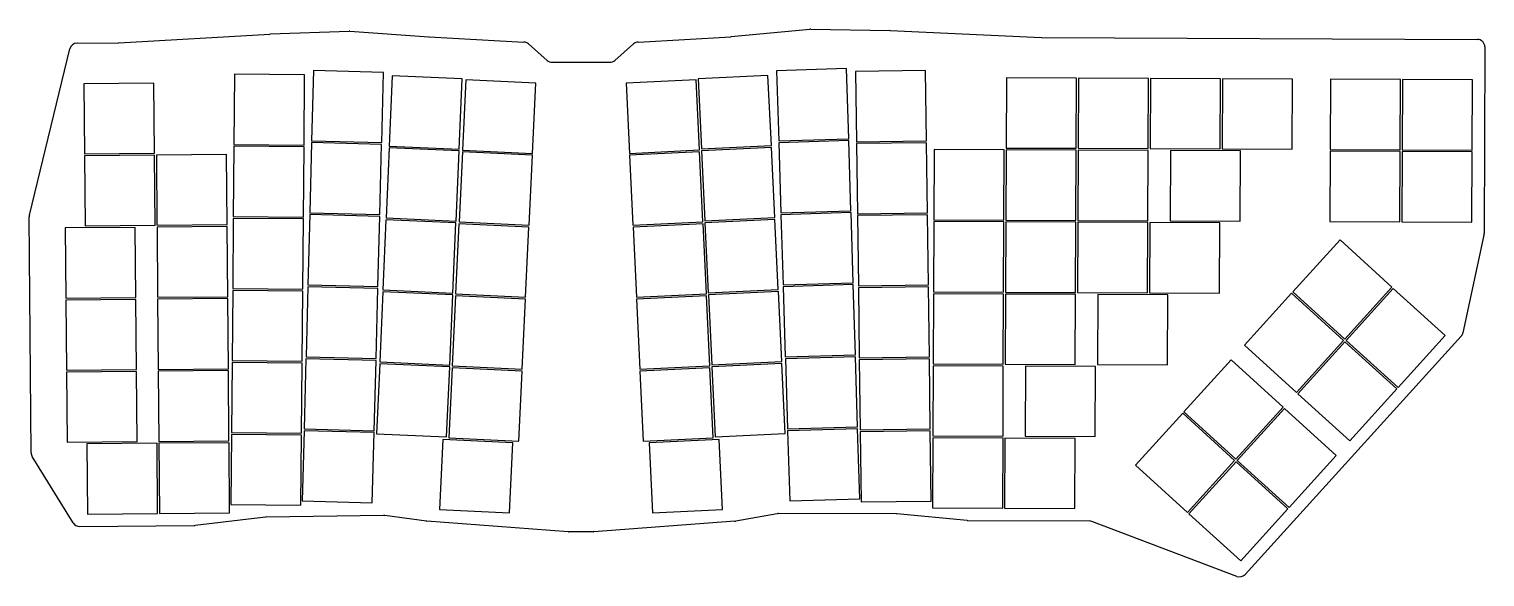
# Model space of a CAD drawing. Header units: millimetres. Extents: x 17 to 402, y -226 to -81.
import ezdxf

# ---------------------------------------------------------------- set-up
doc = ezdxf.new("R2010")
doc.units = ezdxf.units.MM

msp = doc.modelspace()

# ---------------------------------------------------------------- linework, layer by layer
for p, q in [((202.89, -82.76), (223.73, -80.79)), ((223.96, -80.78), (244.9, -81.15)), ((29.77, -84.49), (40.69, -84.4)), ((40.79, -84.39), (80.81, -82.07)), ((80.85, -82.06), (101.79, -81.27)), ((102.01, -81.28), (122.91, -82.83)), ((122.95, -82.84), (148.01, -84.2)), ((149.23, -84.7), (154.15, -89.04)), ((172.14, -89.03), (177.07, -84.69)), ((178.27, -84.19), (202.82, -82.77)), ((244.96, -81.15), (285.02, -82.97)), ((285.11, -82.97), (400.36, -83.48)), ((17.15, -129.94), (27.84, -86.02)), ((402.35, -85.49), (402.14, -134.85)), ((92.35, -91.75), (91.86, -110.29)), ((110.89, -92.23), (92.35, -91.75)), ((110.41, -110.77), (110.89, -92.23)), ((155.48, -89.53), (170.82, -89.53)), ((233.44, -91.21), (214.9, -91.78)), ((214.9, -91.78), (215.47, -110.32)), ((234.01, -109.75), (233.44, -91.21)), ((254.34, -91.75), (235.79, -91.99)), ((235.79, -91.99), (236.04, -110.54)), ((254.59, -110.3), (254.34, -91.75)), ((50.11, -95.04), (31.56, -95.2)), ((31.56, -95.2), (31.72, -113.75)), ((50.27, -113.59), (50.11, -95.04)), ((71.46, -92.71), (71.3, -111.26)), ((90.01, -92.87), (71.46, -92.71)), ((89.85, -111.42), (90.01, -92.87)), ((113.19, -93.15), (112.38, -111.68)), ((131.73, -93.95), (113.19, -93.15)), ((130.92, -112.49), (131.73, -93.95)), ((132.67, -94.21), (131.78, -112.74)), ((151.2, -95.1), (132.67, -94.21)), ((150.31, -113.63), (151.2, -95.1)), ((193.62, -94.2), (175.09, -95.09)), ((175.09, -95.09), (175.98, -113.62)), ((194.51, -112.73), (193.62, -94.2)), ((212.63, -93.03), (194.11, -93.92)), ((194.11, -93.92), (195, -112.45)), ((213.52, -111.56), (212.63, -93.03)), ((275.74, -93.66), (275.66, -112.21)), ((294.29, -93.74), (275.74, -93.66)), ((294.21, -112.29), (294.29, -93.74)), ((294.79, -93.74), (294.71, -112.29)), ((313.34, -93.82), (294.79, -93.74)), ((313.26, -112.37), (313.34, -93.82)), ((313.84, -93.82), (313.76, -112.37)), ((332.39, -93.91), (313.84, -93.82)), ((332.31, -112.45), (332.39, -93.91)), ((332.89, -93.91), (332.81, -112.46)), ((351.44, -93.99), (332.89, -93.91)), ((351.36, -112.54), (351.44, -93.99)), ((361.47, -94.03), (361.39, -112.58)), ((380.02, -94.11), (361.47, -94.03)), ((379.94, -112.66), (380.02, -94.11)), ((380.52, -94.12), (380.44, -112.66)), ((399.07, -94.2), (380.52, -94.12)), ((398.99, -112.75), (399.07, -94.2)), ((71.3, -111.26), (89.85, -111.42)), ((91.85, -110.79), (91.36, -129.33)), ((110.39, -111.27), (91.85, -110.79)), ((91.86, -110.29), (110.41, -110.77)), ((109.91, -129.82), (110.39, -111.27)), ((112.38, -111.68), (130.92, -112.49)), ((195, -112.45), (213.52, -111.56)), ((215.47, -110.32), (234.01, -109.75)), ((234.03, -110.25), (215.48, -110.82)), ((215.48, -110.82), (216.05, -129.36)), ((234.59, -128.79), (234.03, -110.25)), ((236.04, -110.54), (254.59, -110.3)), ((254.59, -110.8), (236.04, -111.04)), ((236.04, -111.04), (236.29, -129.59)), ((254.84, -129.35), (254.59, -110.8)), ((31.72, -113.75), (50.27, -113.59)), ((50.27, -114.09), (31.72, -114.25)), ((31.72, -114.25), (31.89, -132.8)), ((50.43, -132.64), (50.27, -114.09)), ((69.32, -113.92), (50.77, -114.09)), ((50.77, -114.09), (50.93, -132.64)), ((69.48, -132.47), (69.32, -113.92)), ((71.3, -111.76), (71.13, -130.31)), ((89.85, -111.92), (71.3, -111.76)), ((89.68, -130.47), (89.85, -111.92)), ((112.36, -112.18), (111.55, -130.71)), ((130.89, -112.99), (112.36, -112.18)), ((130.09, -131.52), (130.89, -112.99)), ((131.76, -113.23), (130.87, -131.76)), ((150.29, -114.12), (131.76, -113.23)), ((131.78, -112.74), (150.31, -113.63)), ((149.4, -132.65), (150.29, -114.12)), ((175.98, -113.62), (194.51, -112.73)), ((194.53, -113.23), (176, -114.12)), ((176, -114.12), (176.89, -132.64)), ((195.42, -131.75), (194.53, -113.23)), ((213.55, -112.06), (195.02, -112.95)), ((195.02, -112.95), (195.91, -131.48)), ((214.44, -130.59), (213.55, -112.06)), ((256.61, -112.62), (256.53, -131.17)), ((275.16, -112.71), (256.61, -112.62)), ((275.08, -131.26), (275.16, -112.71)), ((275.66, -112.71), (275.58, -131.26)), ((275.66, -112.21), (294.21, -112.29)), ((294.21, -112.79), (275.66, -112.71)), ((294.13, -131.34), (294.21, -112.79)), ((294.71, -112.79), (294.63, -131.34)), ((294.71, -112.29), (313.26, -112.37)), ((313.26, -112.87), (294.71, -112.79)), ((313.18, -131.42), (313.26, -112.87)), ((313.76, -112.37), (332.31, -112.45)), ((319.12, -112.9), (319.04, -131.45)), ((337.67, -112.98), (319.12, -112.9)), ((332.81, -112.46), (351.36, -112.54)), ((337.59, -131.53), (337.67, -112.98)), ((361.38, -113.08), (361.3, -131.63)), ((379.93, -113.16), (361.38, -113.08)), ((361.39, -112.58), (379.94, -112.66)), ((379.85, -131.71), (379.93, -113.16)), ((380.43, -113.16), (380.35, -131.71)), ((398.98, -113.25), (380.43, -113.16)), ((380.44, -112.66), (398.99, -112.75)), ((398.9, -131.8), (398.98, -113.25)), ((17.63, -192.77), (17.09, -130.43)), ((71.13, -130.81), (70.97, -149.36)), ((71.13, -130.31), (89.68, -130.47)), ((89.68, -130.97), (71.13, -130.81)), ((89.52, -149.52), (89.68, -130.97)), ((91.35, -129.83), (90.86, -148.38)), ((109.89, -130.32), (91.35, -129.83)), ((91.36, -129.33), (109.91, -129.82)), ((109.41, -148.86), (109.89, -130.32)), ((111.55, -130.71), (130.09, -131.52)), ((195.91, -131.48), (214.44, -130.59)), ((216.05, -129.36), (234.59, -128.79)), ((234.61, -129.29), (216.07, -129.86)), ((216.07, -129.86), (216.63, -148.4)), ((235.17, -147.84), (234.61, -129.29)), ((236.29, -129.59), (254.84, -129.35)), ((254.84, -129.85), (236.29, -130.09)), ((236.29, -130.09), (236.54, -148.64)), ((255.08, -148.4), (254.84, -129.85)), ((45.18, -133.19), (26.63, -133.35)), ((26.63, -133.35), (26.79, -151.9)), ((31.89, -132.8), (50.43, -132.64)), ((45.34, -151.74), (45.18, -133.19)), ((50.93, -132.64), (69.48, -132.47)), ((69.49, -132.97), (50.94, -133.14)), ((50.94, -133.14), (51.1, -151.68)), ((69.65, -151.52), (69.49, -132.97)), ((111.53, -131.21), (110.72, -149.74)), ((130.06, -132.02), (111.53, -131.21)), ((129.25, -150.55), (130.06, -132.02)), ((130.84, -132.26), (129.95, -150.79)), ((149.37, -133.15), (130.84, -132.26)), ((130.87, -131.76), (149.4, -132.65)), ((148.48, -151.68), (149.37, -133.15)), ((176.89, -132.64), (195.42, -131.75)), ((195.45, -132.25), (176.92, -133.14)), ((176.92, -133.14), (177.81, -151.67)), ((196.34, -150.78), (195.45, -132.25)), ((214.46, -131.09), (195.93, -131.98)), ((195.93, -131.98), (196.82, -150.51)), ((215.35, -149.62), (214.46, -131.09)), ((256.53, -131.67), (256.45, -150.22)), ((256.53, -131.17), (275.08, -131.26)), ((275.08, -131.76), (256.53, -131.67)), ((275, -150.31), (275.08, -131.76)), ((275.58, -131.76), (275.5, -150.31)), ((275.58, -131.26), (294.13, -131.34)), ((294.13, -131.84), (275.58, -131.76)), ((294.05, -150.39), (294.13, -131.84)), ((294.63, -131.84), (294.55, -150.39)), ((294.63, -131.34), (313.18, -131.42)), ((313.18, -131.92), (294.63, -131.84)), ((313.1, -150.47), (313.18, -131.92)), ((313.68, -131.92), (313.6, -150.47)), ((332.23, -132), (313.68, -131.92)), ((319.04, -131.45), (337.59, -131.53)), ((332.15, -150.55), (332.23, -132)), ((361.3, -131.63), (379.85, -131.71)), ((380.35, -131.71), (398.9, -131.8)), ((364.02, -136.52), (351.54, -150.25)), ((377.75, -148.99), (364.02, -136.52)), ((402.09, -135.26), (396.55, -161.05)), ((70.96, -149.86), (70.8, -168.41)), ((89.51, -150.02), (70.96, -149.86)), ((70.97, -149.36), (89.52, -149.52)), ((89.35, -168.57), (89.51, -150.02)), ((90.85, -148.88), (90.37, -167.42)), ((109.39, -149.36), (90.85, -148.88)), ((90.86, -148.38), (109.41, -148.86)), ((108.91, -167.9), (109.39, -149.36)), ((110.7, -150.24), (109.89, -168.77)), ((129.23, -151.05), (110.7, -150.24)), ((110.72, -149.74), (129.25, -150.55)), ((196.82, -150.51), (215.35, -149.62)), ((215.38, -150.12), (196.85, -151.01)), ((216.27, -168.65), (215.38, -150.12)), ((216.63, -148.4), (235.17, -147.84)), ((235.19, -148.33), (216.65, -148.9)), ((216.65, -148.9), (217.21, -167.44)), ((235.76, -166.88), (235.19, -148.33)), ((236.54, -148.64), (255.08, -148.4)), ((255.09, -148.9), (236.54, -149.14)), ((236.54, -149.14), (236.79, -167.69)), ((255.33, -167.44), (255.09, -148.9)), ((256.45, -150.22), (275, -150.31)), ((351.54, -150.25), (365.28, -162.72)), ((365.28, -162.72), (377.75, -148.99)), ((378.12, -149.33), (365.65, -163.06)), ((391.85, -161.8), (378.12, -149.33)), ((26.79, -151.9), (45.34, -151.74)), ((45.34, -152.24), (26.79, -152.4)), ((26.79, -152.4), (26.96, -170.95)), ((45.5, -170.78), (45.34, -152.24)), ((51.1, -151.68), (69.65, -151.52)), ((69.65, -152.02), (51.1, -152.18)), ((51.1, -152.18), (51.27, -170.73)), ((69.82, -170.57), (69.65, -152.02)), ((128.42, -169.58), (129.23, -151.05)), ((129.93, -151.29), (129.04, -169.82)), ((148.46, -152.18), (129.93, -151.29)), ((129.95, -150.79), (148.48, -151.68)), ((147.57, -170.71), (148.46, -152.18)), ((177.81, -151.67), (196.34, -150.78)), ((196.36, -151.28), (177.83, -152.17)), ((177.83, -152.17), (178.72, -170.7)), ((197.25, -169.81), (196.36, -151.28)), ((196.85, -151.01), (197.74, -169.54)), ((256.44, -150.72), (256.36, -169.27)), ((274.99, -150.81), (256.44, -150.72)), ((274.91, -169.36), (274.99, -150.81)), ((275.49, -150.81), (275.41, -169.36)), ((294.04, -150.89), (275.49, -150.81)), ((275.5, -150.31), (294.05, -150.39)), ((293.96, -169.44), (294.04, -150.89)), ((294.55, -150.39), (313.1, -150.47)), ((299.91, -150.91), (299.82, -169.46)), ((318.46, -150.99), (299.91, -150.91)), ((313.6, -150.47), (332.15, -150.55)), ((318.37, -169.54), (318.46, -150.99)), ((351.21, -150.62), (338.74, -164.35)), ((364.94, -163.09), (351.21, -150.62)), ((379.38, -175.53), (391.85, -161.8)), ((338.74, -164.35), (352.47, -176.82)), ((338.88, -224.94), (396.08, -161.98)), ((352.47, -176.82), (364.94, -163.09)), ((365.31, -163.43), (352.84, -177.16)), ((379.04, -175.9), (365.31, -163.43)), ((365.65, -163.06), (379.38, -175.53)), ((70.8, -168.91), (70.64, -187.46)), ((70.8, -168.41), (89.35, -168.57)), ((89.35, -169.07), (70.8, -168.91)), ((89.18, -187.62), (89.35, -169.07)), ((90.35, -167.92), (89.87, -186.46)), ((108.9, -168.4), (90.35, -167.92)), ((90.37, -167.42), (108.91, -167.9)), ((108.41, -186.95), (108.9, -168.4)), ((109.87, -169.27), (109.06, -187.81)), ((128.4, -170.08), (109.87, -169.27)), ((109.89, -168.77), (128.42, -169.58)), ((197.74, -169.54), (216.27, -168.65)), ((216.29, -169.15), (197.76, -170.04)), ((217.18, -187.68), (216.29, -169.15)), ((217.21, -167.44), (235.76, -166.88)), ((235.77, -167.38), (217.23, -167.94)), ((217.23, -167.94), (217.8, -186.48)), ((236.34, -185.92), (235.77, -167.38)), ((236.79, -167.69), (255.33, -167.44)), ((255.34, -167.94), (236.79, -168.19)), ((236.79, -168.19), (237.04, -186.74)), ((255.58, -186.49), (255.34, -167.94)), ((256.36, -169.27), (274.91, -169.36)), ((275.41, -169.36), (293.96, -169.44)), ((299.82, -169.46), (318.37, -169.54)), ((335.2, -168.25), (322.72, -181.98)), ((348.93, -180.72), (335.2, -168.25)), ((26.96, -170.95), (45.5, -170.78)), ((45.51, -171.28), (26.96, -171.45)), ((26.96, -171.45), (27.12, -190)), ((45.67, -189.83), (45.51, -171.28)), ((51.27, -170.73), (69.82, -170.57)), ((69.82, -171.07), (51.27, -171.23)), ((51.27, -171.23), (51.43, -189.78)), ((69.98, -189.62), (69.82, -171.07)), ((127.59, -188.61), (128.4, -170.08)), ((129.02, -170.32), (128.13, -188.85)), ((147.54, -171.21), (129.02, -170.32)), ((129.04, -169.82), (147.57, -170.71)), ((146.65, -189.74), (147.54, -171.21)), ((178.72, -170.7), (197.25, -169.81)), ((197.27, -170.31), (178.75, -171.2)), ((178.75, -171.2), (179.64, -189.73)), ((198.16, -188.84), (197.27, -170.31)), ((197.76, -170.04), (198.65, -188.57)), ((256.36, -169.77), (256.28, -188.32)), ((274.91, -169.86), (256.36, -169.77)), ((274.83, -188.4), (274.91, -169.86)), ((280.77, -169.88), (280.69, -188.43)), ((299.32, -169.96), (280.77, -169.88)), ((299.24, -188.51), (299.32, -169.96)), ((352.84, -177.16), (366.57, -189.63)), ((366.57, -189.63), (379.04, -175.9)), ((336.46, -194.45), (348.93, -180.72)), ((349.3, -181.05), (336.83, -194.79)), ((363.03, -193.53), (349.3, -181.05)), ((322.39, -182.35), (309.92, -196.08)), ((336.12, -194.82), (322.39, -182.35)), ((322.72, -181.98), (336.46, -194.45)), ((70.63, -187.96), (70.47, -206.5)), ((89.18, -188.12), (70.63, -187.96)), ((70.64, -187.46), (89.18, -187.62)), ((89.02, -206.67), (89.18, -188.12)), ((89.85, -186.96), (89.37, -205.51)), ((108.4, -187.45), (89.85, -186.96)), ((89.87, -186.46), (108.41, -186.95)), ((107.91, -205.99), (108.4, -187.45)), ((109.06, -187.81), (127.59, -188.61)), ((198.65, -188.57), (217.18, -187.68)), ((217.8, -186.48), (236.34, -185.92)), ((236.35, -186.42), (217.81, -186.98)), ((217.81, -186.98), (218.38, -205.52)), ((236.92, -204.96), (236.35, -186.42)), ((237.04, -186.74), (255.58, -186.49)), ((255.59, -186.99), (237.04, -187.24)), ((237.04, -187.24), (237.28, -205.78)), ((255.83, -205.54), (255.59, -186.99)), ((256.28, -188.32), (274.83, -188.4)), ((280.69, -188.43), (299.24, -188.51)), ((27.12, -190), (45.67, -189.83)), ((50.94, -190.29), (32.39, -190.45)), ((32.39, -190.45), (32.55, -209)), ((51.1, -208.84), (50.94, -190.29)), ((51.43, -189.78), (69.98, -189.62)), ((69.99, -190.12), (51.44, -190.28)), ((51.44, -190.28), (51.6, -208.83)), ((70.15, -208.67), (69.99, -190.12)), ((126.6, -189.27), (125.71, -207.8)), ((145.13, -190.16), (126.6, -189.27)), ((128.13, -188.85), (146.65, -189.74)), ((144.24, -208.69), (145.13, -190.16)), ((179.64, -189.73), (198.16, -188.84)), ((199.69, -189.27), (181.16, -190.16)), ((181.16, -190.16), (182.05, -208.68)), ((200.58, -207.79), (199.69, -189.27)), ((256.28, -188.82), (256.2, -207.37)), ((274.83, -188.9), (256.28, -188.82)), ((274.75, -207.45), (274.83, -188.9)), ((275.33, -188.91), (275.25, -207.46)), ((293.88, -188.99), (275.33, -188.91)), ((293.8, -207.54), (293.88, -188.99)), ((28.74, -211.32), (17.93, -193.8)), ((309.92, -196.08), (323.65, -208.55)), ((323.65, -208.55), (336.12, -194.82)), ((336.49, -195.16), (324.02, -208.89)), ((350.22, -207.63), (336.49, -195.16)), ((336.83, -194.79), (350.56, -207.26)), ((350.56, -207.26), (363.03, -193.53)), ((70.47, -206.5), (89.02, -206.67)), ((89.37, -205.51), (107.91, -205.99)), ((125.71, -207.8), (144.24, -208.69)), ((182.05, -208.68), (200.58, -207.79)), ((218.38, -205.52), (236.92, -204.96)), ((237.28, -205.78), (255.83, -205.54)), ((256.2, -207.37), (274.75, -207.45)), ((275.25, -207.46), (293.8, -207.54)), ((337.75, -221.36), (350.22, -207.63)), ((32.55, -209), (51.1, -208.84)), ((51.6, -208.83), (70.15, -208.67)), ((79.62, -209.85), (61.01, -211.99)), ((110.92, -209.33), (79.81, -209.83)), ((122.25, -210.89), (111.23, -209.35)), ((159.72, -213.69), (122.38, -210.9)), ((203.88, -210.89), (166.57, -213.68)), ((215.05, -208.9), (204.08, -210.87)), ((246.51, -208.91), (215.41, -208.87)), ((265.37, -210.66), (246.69, -208.92)), ((265.55, -210.66), (297.67, -210.8)), ((336.7, -225.47), (298.37, -210.93)), ((324.02, -208.89), (337.75, -221.36)), ((30.46, -212.27), (60.8, -212)), ((166.42, -213.69), (159.87, -213.7))]:
    msp.add_line(p, q)
for centre, start, end in [((223.92, -82.78), 88.984, 95.4207), ((29.79, -86.49), 90.5, 166.3086), ((40.67, -82.4), 270.5, 273.3295), ((80.93, -84.06), 92.1707, 93.3295), ((101.86, -83.27), 85.734, 92.1707), ((123.06, -80.84), 265.734, 266.8821), ((147.9, -86.2), 48.646, 86.8821), ((178.39, -86.19), 93.3159, 131.354), ((202.7, -80.77), 273.3159, 275.4207), ((244.87, -83.15), 87.3968, 88.984), ((285.11, -80.97), 267.3968, 269.75), ((400.35, -85.48), 359.75, 89.75), ((155.48, -87.53), 228.646, 270.0294), ((170.81, -87.53), 270.0294, 311.354), ((19.09, -130.41), 166.3086, 180.5), ((400.14, -134.84), 347.8715, 359.75), ((394.6, -160.63), 317.75, 347.8715), ((19.63, -192.75), 180.5, 211.6734), ((30.44, -210.27), 211.6734, 270.5), ((79.85, -211.83), 90.9311, 96.5681), ((110.95, -211.33), 82.0546, 90.9311), ((122.52, -208.9), 262.0546, 265.7255), ((203.73, -208.9), 274.2745, 280.1428), ((215.41, -210.87), 89.9269, 100.1428), ((246.51, -210.91), 84.6933, 89.9269), ((265.55, -208.66), 264.6933, 269.75), ((297.66, -212.8), 69.2343, 89.75), ((60.78, -210), 270.5, 276.5681), ((159.87, -211.7), 265.7255, 270.0739), ((166.42, -211.69), 270.0739, 274.2745), ((337.4, -223.6), 249.2343, 317.75)]:
    msp.add_arc(centre, 2, start, end)

doc.saveas('drawing.dxf')
